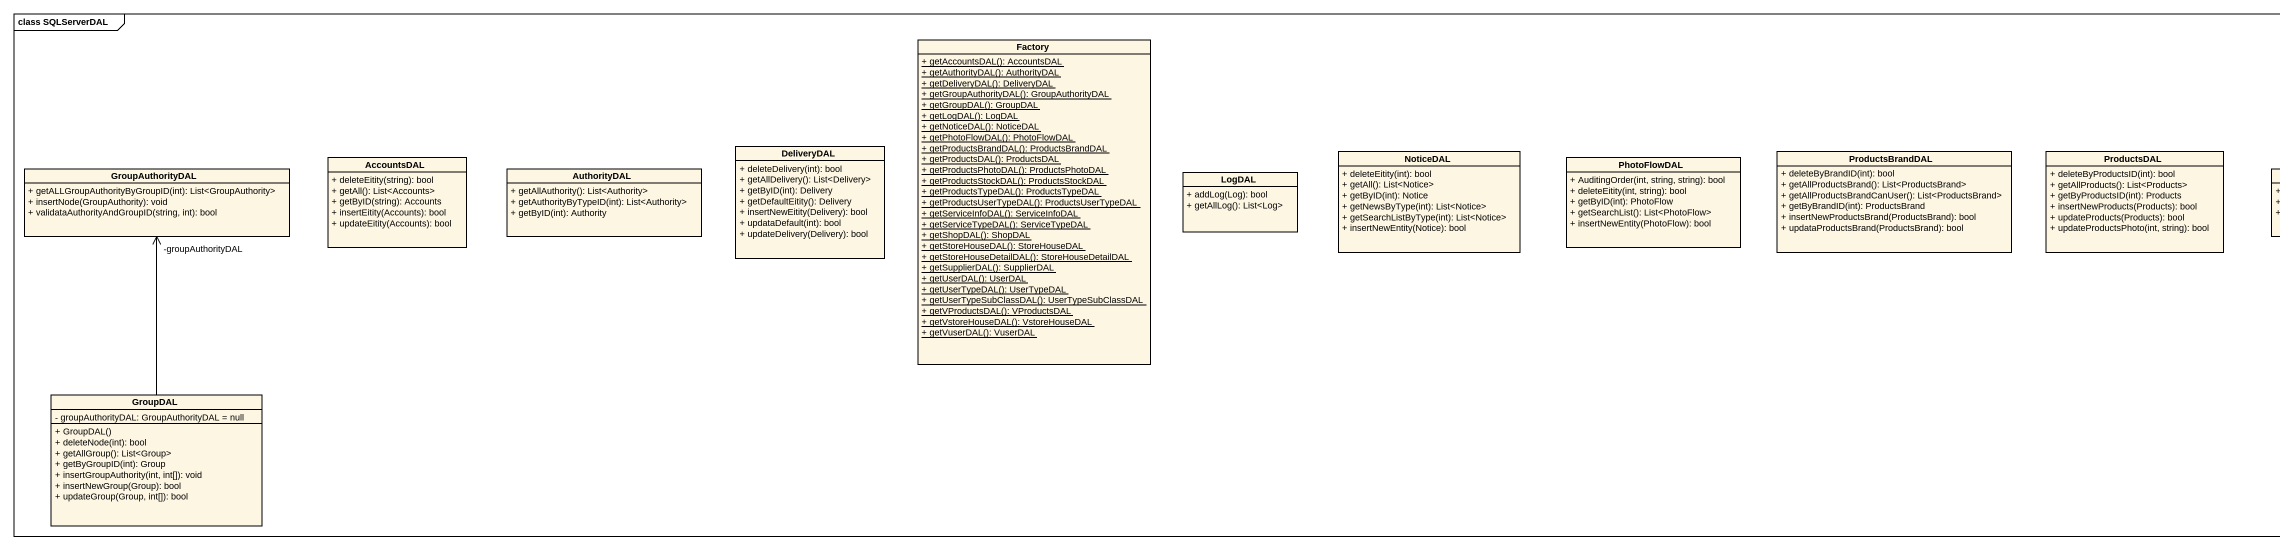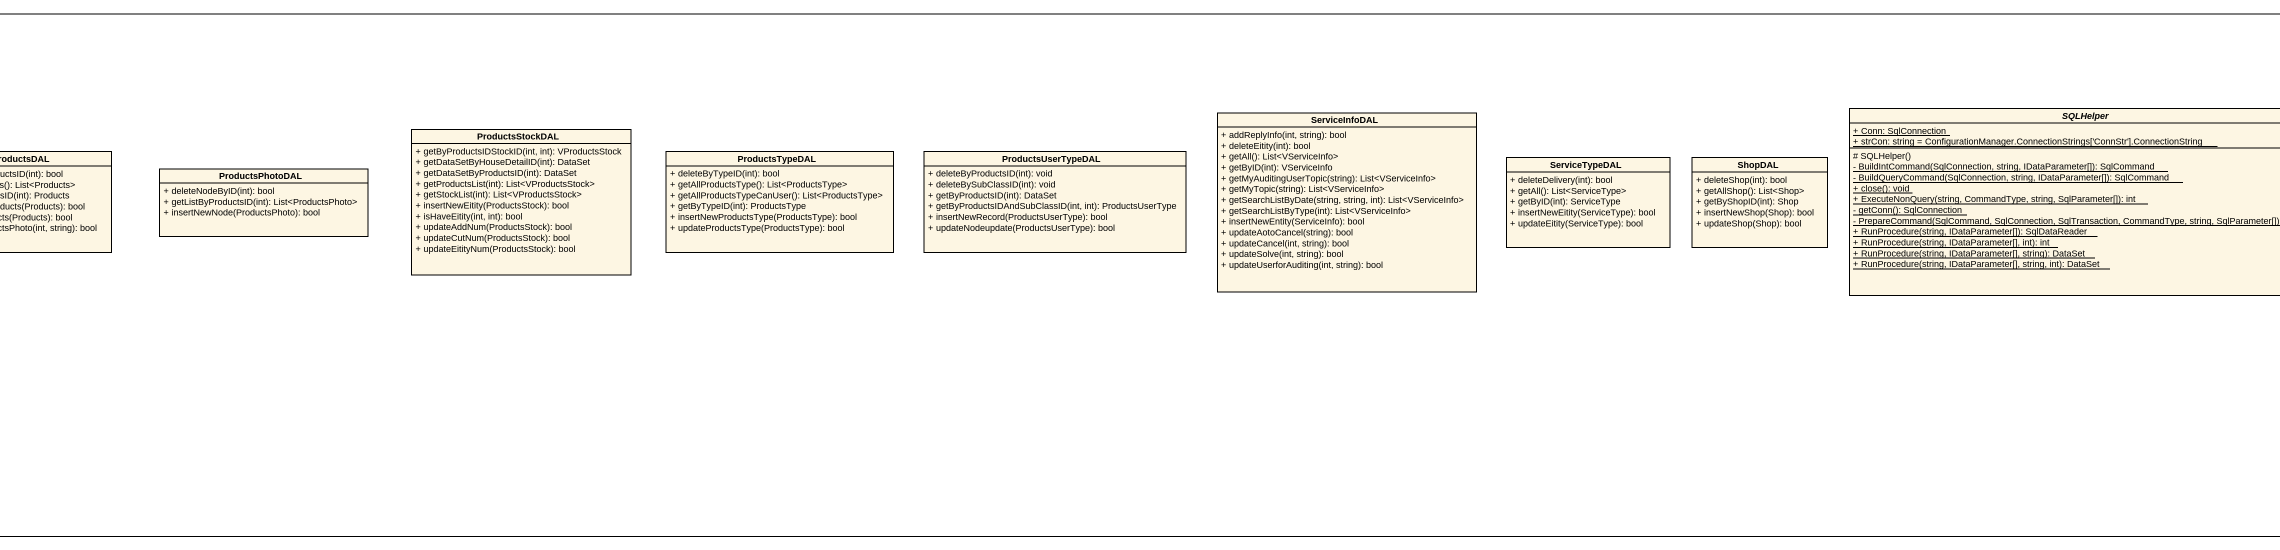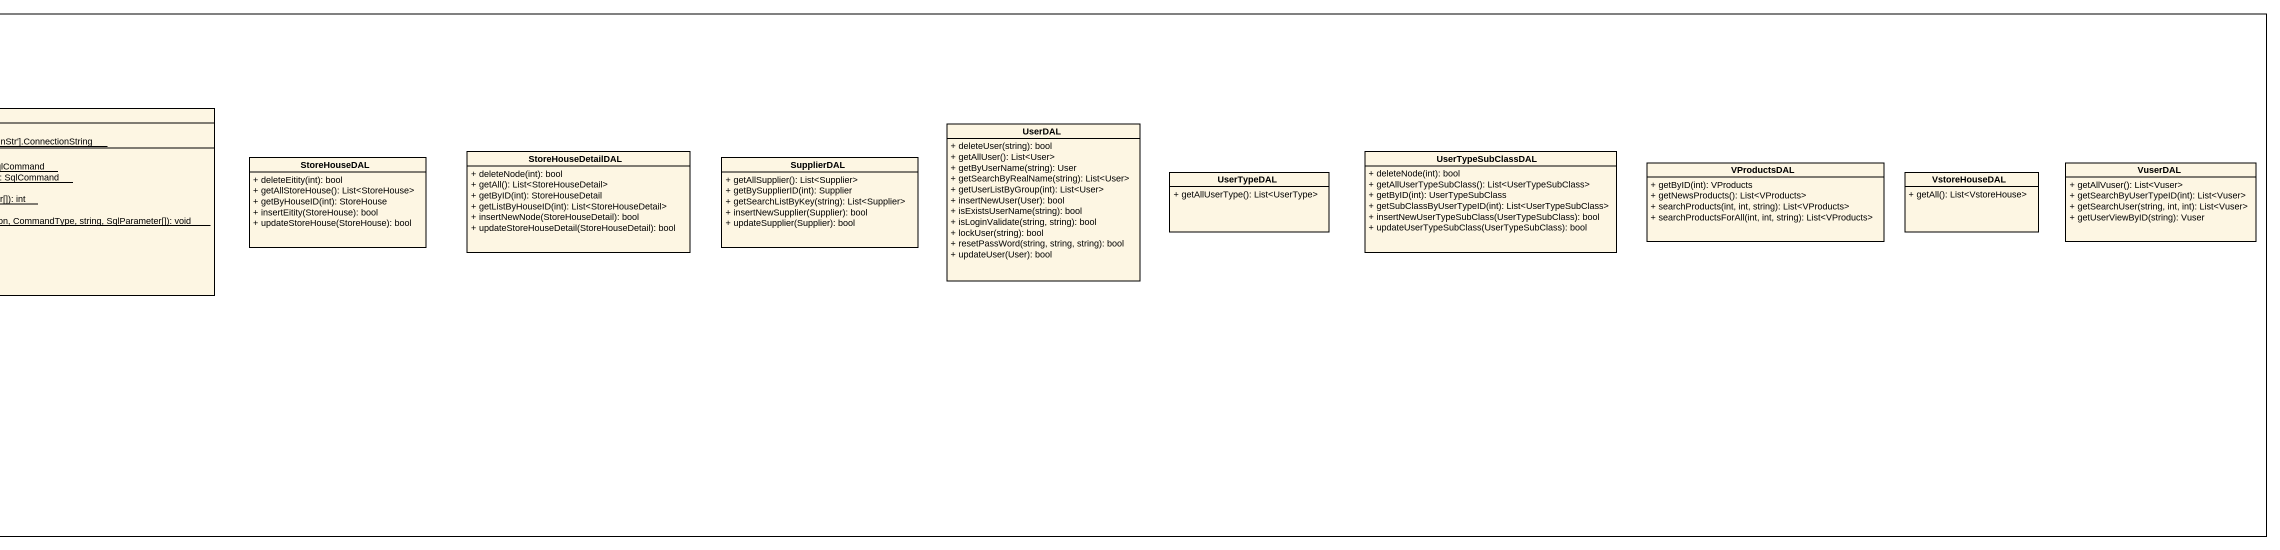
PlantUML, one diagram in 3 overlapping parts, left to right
@startuml
mainframe class SQLServerDAL
hide circle
hide empty members
skinparam classAttributeIconSize 0
class Factory {
  {static} + getAccountsDAL(): AccountsDAL
  {static} + getAuthorityDAL(): AuthorityDAL
  {static} + getDeliveryDAL(): DeliveryDAL
  {static} + getGroupAuthorityDAL(): GroupAuthorityDAL
  {static} + getGroupDAL(): GroupDAL
  {static} + getLogDAL(): LogDAL
  {static} + getNoticeDAL(): NoticeDAL
  {static} + getPhotoFlowDAL(): PhotoFlowDAL
  {static} + getProductsBrandDAL(): ProductsBrandDAL
  {static} + getProductsDAL(): ProductsDAL
  {static} + getProductsPhotoDAL(): ProductsPhotoDAL
  {static} + getProductsStockDAL(): ProductsStockDAL
  {static} + getProductsTypeDAL(): ProductsTypeDAL
  {static} + getProductsUserTypeDAL(): ProductsUserTypeDAL
  {static} + getServiceInfoDAL(): ServiceInfoDAL
  {static} + getServiceTypeDAL(): ServiceTypeDAL
  {static} + getShopDAL(): ShopDAL
  {static} + getStoreHouseDAL(): StoreHouseDAL
  {static} + getStoreHouseDetailDAL(): StoreHouseDetailDAL
  {static} + getSupplierDAL(): SupplierDAL
  {static} + getUserDAL(): UserDAL
  {static} + getUserTypeDAL(): UserTypeDAL
  {static} + getUserTypeSubClassDAL(): UserTypeSubClassDAL
  {static} + getVProductsDAL(): VProductsDAL
  {static} + getVstoreHouseDAL(): VstoreHouseDAL
  {static} + getVuserDAL(): VuserDAL
}
abstract class SQLHelper {
  {static} + Conn: SqlConnection
  {static} + strCon: string = ConfigurationManager.ConnectionStrings['ConnStr'].ConnectionString
  # SQLHelper()
  {static} - BuildIntCommand(SqlConnection, string, IDataParameter[]): SqlCommand
  {static} - BuildQueryCommand(SqlConnection, string, IDataParameter[]): SqlCommand
  {static} + close(): void
  {static} + ExecuteNonQuery(string, CommandType, string, SqlParameter[]): int
  {static} - getConn(): SqlConnection
  {static} - PrepareCommand(SqlCommand, SqlConnection, SqlTransaction, CommandType, string, SqlParameter[]): void
  {static} + RunProcedure(string, IDataParameter[]): SqlDataReader
  {static} + RunProcedure(string, IDataParameter[], int): int
  {static} + RunProcedure(string, IDataParameter[], string): DataSet
  {static} + RunProcedure(string, IDataParameter[], string, int): DataSet
}
class DeliveryDAL {
  + deleteDelivery(int): bool
  + getAllDelivery(): List<Delivery>
  + getByID(int): Delivery
  + getDefaultEitity(): Delivery
  + insertNewEitity(Delivery): bool
  + updataDefault(int): bool
  + updateDelivery(Delivery): bool
}
class ProductsStockDAL {
  + getByProductsIDStockID(int, int): VProductsStock
  + getDataSetByHouseDetailID(int): DataSet
  + getDataSetByProductsID(int): DataSet
  + getProductsList(int): List<VProductsStock>
  + getStockList(int): List<VProductsStock>
  + insertNewEitity(ProductsStock): bool
  + isHaveEitity(int, int): bool
  + updateAddNum(ProductsStock): bool
  + updateCutNum(ProductsStock): bool
  + updateEitityNum(ProductsStock): bool
}
class ServiceInfoDAL {
  + addReplyInfo(int, string): bool
  + deleteEitity(int): bool
  + getAll(): List<VServiceInfo>
  + getByID(int): VServiceInfo
  + getMyAuditingUserTopic(string): List<VServiceInfo>
  + getMyTopic(string): List<VServiceInfo>
  + getSearchListByDate(string, string, int): List<VServiceInfo>
  + getSearchListByType(int): List<VServiceInfo>
  + insertNewEntity(ServiceInfo): bool
  + updateAotoCancel(string): bool
  + updateCancel(int, string): bool
  + updateSolve(int, string): bool
  + updateUserforAuditing(int, string): bool
}
class UserDAL {
  + deleteUser(string): bool
  + getAllUser(): List<User>
  + getByUserName(string): User
  + getSearchByRealName(string): List<User>
  + getUserListByGroup(int): List<User>
  + insertNewUser(User): bool
  + isExistsUserName(string): bool
  + isLoginValidate(string, string): bool
  + lockUser(string): bool
  + resetPassWord(string, string, string): bool
  + updateUser(User): bool
}
class GroupAuthorityDAL {
  + getALLGroupAuthorityByGroupID(int): List<GroupAuthority>
  + insertNode(GroupAuthority): void
  + validataAuthorityAndGroupID(string, int): bool
}
class AccountsDAL {
  + deleteEitity(string): bool
  + getAll(): List<Accounts>
  + getByID(string): Accounts
  + insertEitity(Accounts): bool
  + updateEitity(Accounts): bool
}
class AuthorityDAL {
  + getAllAuthority(): List<Authority>
  + getAuthorityByTypeID(int): List<Authority>
  + getByID(int): Authority
}
class LogDAL {
  + addLog(Log): bool
  + getAllLog(): List<Log>
}
class NoticeDAL {
  + deleteEitity(int): bool
  + getAll(): List<Notice>
  + getByID(int): Notice
  + getNewsByType(int): List<Notice>
  + getSearchListByType(int): List<Notice>
  + insertNewEntity(Notice): bool
}
class PhotoFlowDAL {
  + AuditingOrder(int, string, string): bool
  + deleteEitity(int, string): bool
  + getByID(int): PhotoFlow
  + getSearchList(): List<PhotoFlow>
  + insertNewEntity(PhotoFlow): bool
}
class ProductsBrandDAL {
  + deleteByBrandID(int): bool
  + getAllProductsBrand(): List<ProductsBrand>
  + getAllProductsBrandCanUser(): List<ProductsBrand>
  + getByBrandID(int): ProductsBrand
  + insertNewProductsBrand(ProductsBrand): bool
  + updataProductsBrand(ProductsBrand): bool
}
class ProductsDAL {
  + deleteByProductsID(int): bool
  + getAllProducts(): List<Products>
  + getByProductsID(int): Products
  + insertNewProducts(Products): bool
  + updateProducts(Products): bool
  + updateProductsPhoto(int, string): bool
}
class ProductsPhotoDAL {
  + deleteNodeByID(int): bool
  + getListByProductsID(int): List<ProductsPhoto>
  + insertNewNode(ProductsPhoto): bool
}
class ProductsTypeDAL {
  + deleteByTypeID(int): bool
  + getAllProductsType(): List<ProductsType>
  + getAllProductsTypeCanUser(): List<ProductsType>
  + getByTypeID(int): ProductsType
  + insertNewProductsType(ProductsType): bool
  + updateProductsType(ProductsType): bool
}
class ProductsUserTypeDAL {
  + deleteByProductsID(int): void
  + deleteBySubClassID(int): void
  + getByProductsID(int): DataSet
  + getByProductsIDAndSubClassID(int, int): ProductsUserType
  + insertNewRecord(ProductsUserType): bool
  + updateNodeupdate(ProductsUserType): bool
}
class ServiceTypeDAL {
  + deleteDelivery(int): bool
  + getAll(): List<ServiceType>
  + getByID(int): ServiceType
  + insertNewEitity(ServiceType): bool
  + updateEitity(ServiceType): bool
}
class ShopDAL {
  + deleteShop(int): bool
  + getAllShop(): List<Shop>
  + getByShopID(int): Shop
  + insertNewShop(Shop): bool
  + updateShop(Shop): bool
}
class StoreHouseDAL {
  + deleteEitity(int): bool
  + getAllStoreHouse(): List<StoreHouse>
  + getByHouseID(int): StoreHouse
  + insertEitity(StoreHouse): bool
  + updateStoreHouse(StoreHouse): bool
}
class StoreHouseDetailDAL {
  + deleteNode(int): bool
  + getAll(): List<StoreHouseDetail>
  + getByID(int): StoreHouseDetail
  + getListByHouseID(int): List<StoreHouseDetail>
  + insertNewNode(StoreHouseDetail): bool
  + updateStoreHouseDetail(StoreHouseDetail): bool
}
class SupplierDAL {
  + getAllSupplier(): List<Supplier>
  + getBySupplierID(int): Supplier
  + getSearchListByKey(string): List<Supplier>
  + insertNewSupplier(Supplier): bool
  + updateSupplier(Supplier): bool
}
class UserTypeDAL {
  + getAllUserType(): List<UserType>
}
class UserTypeSubClassDAL {
  + deleteNode(int): bool
  + getAllUserTypeSubClass(): List<UserTypeSubClass>
  + getByID(int): UserTypeSubClass
  + getSubClassByUserTypeID(int): List<UserTypeSubClass>
  + insertNewUserTypeSubClass(UserTypeSubClass): bool
  + updateUserTypeSubClass(UserTypeSubClass): bool
}
class VProductsDAL {
  + getByID(int): VProducts
  + getNewsProducts(): List<VProducts>
  + searchProducts(int, int, string): List<VProducts>
  + searchProductsForAll(int, int, string): List<VProducts>
}
class VstoreHouseDAL {
  + getAll(): List<VstoreHouse>
}
class VuserDAL {
  + getAllVuser(): List<Vuser>
  + getSearchByUserTypeID(int): List<Vuser>
  + getSearchUser(string, int, int): List<Vuser>
  + getUserViewByID(string): Vuser
}
class GroupDAL {
  - groupAuthorityDAL: GroupAuthorityDAL = null
  + GroupDAL()
  + deleteNode(int): bool
  + getAllGroup(): List<Group>
  + getByGroupID(int): Group
  + insertGroupAuthority(int, int[]): void
  + insertNewGroup(Group): bool
  + updateGroup(Group, int[]): bool
}
GroupDAL -up-> "-groupAuthorityDAL" GroupAuthorityDAL
@enduml
